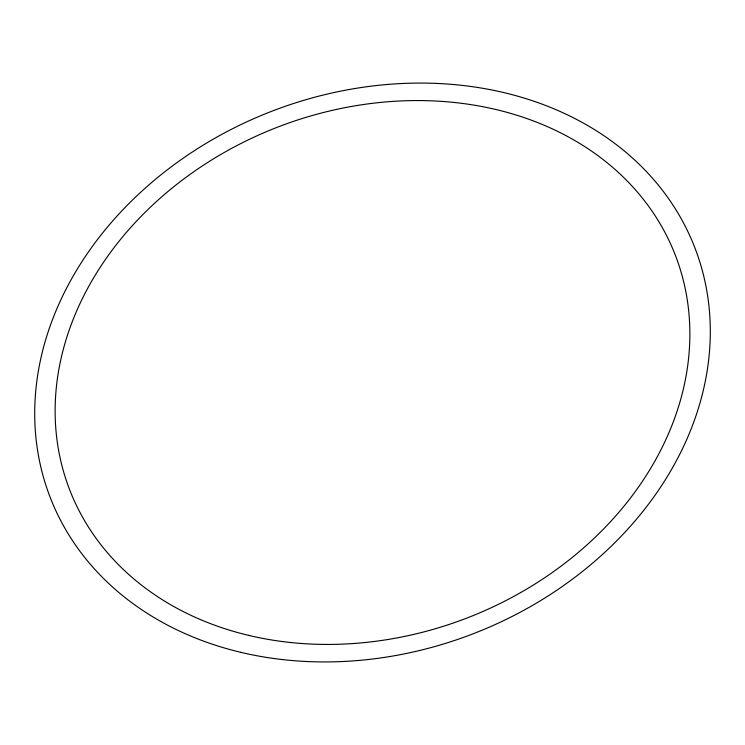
<?xml version="1.0" encoding="UTF-8"?>
<svg xmlns="http://www.w3.org/2000/svg" width="745" height="745" viewBox="0 0 745 745"><rect width="100%" height="100%" fill="white"/><g stroke="black" fill="none" stroke-linecap="round" stroke-linejoin="round"><path stroke-width="1.12" d="M240.737 652.313A345.661 279.999 -21.2 0 0 707.75 296.678A345.661 279.999 -21.2 0 0 169.013 168.51A345.661 279.999 -21.2 0 0 240.737 652.313M248.709 635.392A324.755 263.069 -21.2 0 0 687.477 301.259A324.755 263.069 -21.2 0 0 181.314 180.839A324.755 263.069 -21.2 0 0 248.709 635.392"/></g></svg>
